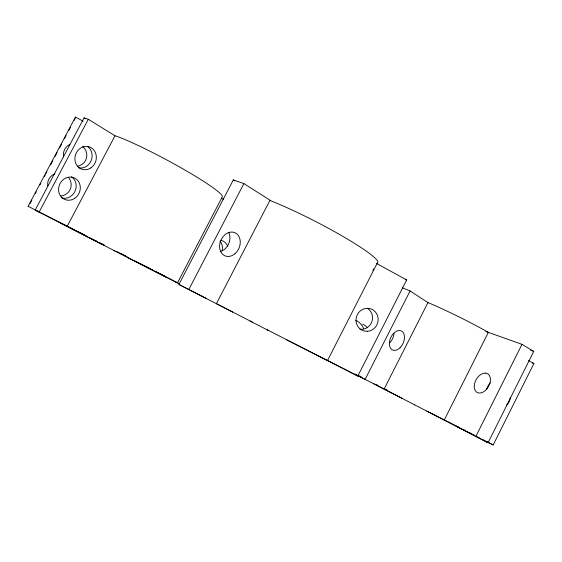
<?xml version="1.0" encoding="UTF-8"?>
<svg xmlns="http://www.w3.org/2000/svg" width="562" height="562" viewBox="0 0 562 562"><rect width="100%" height="100%" fill="white"/><g stroke="black" fill="none" stroke-linecap="round" stroke-linejoin="round"><path stroke-width="0.84" d="M75.463 118.006L75.477 117.051L83.141 121.209M475.824 436.484L521.986 344.337L533.752 351.369L488.062 442.737L414.672 404.886M483.046 439.751L493.183 444.949L533.9 363.488L528.526 360.565M444.247 420.067L488.364 332.374L521.986 344.337M410.077 290.933L427.949 302.595L384.085 389.108L354.875 374.137L365.096 379.434L410.077 290.933L402.406 287.863M252.668 322.307L178.892 284.449L233.314 179.924L243.887 183.598L271.291 201.02A73.179 8.016 27.3 0 1 339.209 234.284A73.179 8.016 27.3 0 1 377.924 261.808L327.491 360.551L327.021 360.228L357.811 376.013L406.677 279.96L376.47 263.416M372.88 270.441L373.681 268.882M269.858 200.515L216.412 303.663L232.647 312.065M188.776 289.585L243.887 183.598M113.693 250.441L177.459 282.918L222.32 196.77A66.414 6.273 28.2 0 0 185.179 170.188A66.414 6.273 28.2 0 0 119.39 137.269L115.013 135.765L88.318 119.277L84.075 117.872L35.181 210.076L39.108 212.12L88.318 119.277M35.181 210.076L67.131 226.423L115.013 135.765M74.472 229.907L28.1 206.31L75.477 117.051M30.137 203.402L31.774 200.325M35.448 193.405L36.263 191.867M39.937 184.94L40.752 183.402M44.433 176.475L45.248 174.937M46.063 173.398L46.878 171.86M50.552 164.933L52.596 161.09M55.048 156.475L57.092 152.625M59.537 148.01L61.581 144.16M64.44 138.779L66.07 135.702M68.929 130.314L70.566 127.237M74.24 120.31L75.055 118.772M359.842 329.184L362.019 329.346A11.345 10.84 -72.5 0 0 372.163 320.719A11.345 10.84 -72.5 0 0 367.436 308.341M405.139 279.714L406.677 279.96M532.305 363.01L533.9 363.488M485.849 331.58L488.364 332.374A62.375 5.62 26.4 0 0 429.375 303.171L427.949 302.595M530.528 350.21L533.752 351.369M28.1 206.31L28.5 206.486M327.491 360.551L286.269 339.631M469.207 432.775L456.168 426.165L488.062 442.737M151.333 269.648L165.797 276.933L160.346 274.038M78.273 231.839L82.073 233.771M85.333 235.499L59.143 222.229M82.818 234.157L86.569 236.068M89.182 237.459L96.495 241.189M150.595 269.268L127.806 257.621M358.493 375.507L361.605 377.095M376.407 384.654L377.966 385.455M384.197 388.637L387.316 390.225M178.892 284.449L206.437 298.478M373.892 383.825L402.638 398.634M294.6 343.803L357.811 376.013M94.809 240.276L96.369 241.077M100.268 243.072L104.167 245.067M63.113 224.329L102.01 244.379M100.169 243.072L103.949 245.004M179.636 283.901L161.73 274.678M463.531 429.677L465.069 430.464M474.293 435.199L468.912 432.438L470.991 433.632M477.581 436.948L479.147 437.749M426.839 411.089L459.674 427.703M267.14 329.746L293.821 343.41M121.062 253.729L122.586 254.516M116.622 251.495L122.495 254.509M123.352 254.902L127.082 256.82L123.261 254.902M135.28 261.042L136.777 261.808M114.781 250.947L67.131 226.423M249.999 321.007L268.39 330.463M385.455 389.817L414.707 404.851M137.521 262.187L150.567 268.91M145.27 266.226L153.496 270.484M155.772 271.601L160.985 274.291M158.062 272.851L159.587 273.645M486.601 441.514L493.183 444.949M175.723 281.969L177.459 282.918M221.344 198.119L223.585 199.412M84.075 117.872L85.55 118.786M233.314 179.924L234.754 180.852M219.96 241.246L221.077 242.714A10.545 9.772 -69 0 1 222.109 250.54M87.56 146.52A11.704 10.587 -72.4 0 1 91.135 160.711A11.704 10.587 -72.4 0 1 78.638 167.771M71.514 176.847A11.704 10.643 -65.4 0 1 74.886 191.537A11.704 10.643 -65.4 0 1 61.237 197.733M82.733 146.422A11.823 11.388 29.8 0 1 86.471 158.091A11.823 11.388 29.8 0 1 77.584 166.219M63.654 156.96A11.823 11.388 29.8 0 1 69.8 144.497M68.733 177.782A11.844 11.423 23.5 0 1 61.026 195.976M47.735 185.811A11.844 11.423 23.5 0 1 54.872 173.834M221.063 240.388A10.699 9.884 -69 0 1 225.545 242.861L227.139 244.955A10.699 9.884 -69 0 1 227.722 246.156M362.581 324.148A31.591 21.328 -62.4 0 1 367.155 327.379M355.746 320.291A31.802 21.272 -62.4 0 1 363.621 328.517M393.99 333.47A10.362 6.807 -65.4 0 1 389.691 342.82M510.254 397.72A9.765 8.943 -70 0 1 506.573 405.083M228.622 232.261A12.42 9.849 -66.8 0 1 220.332 251.544M486.601 389.269A10.65 7.158 -60.9 0 1 490.359 382.855M485.217 373.077L483.165 373.372A10.741 7.088 -60.9 0 0 474.461 384.113A10.741 7.088 -60.9 0 0 479.288 393.063L481.346 392.81A10.741 7.088 -60.9 0 0 490.183 382.012A10.741 7.088 -60.9 0 0 485.217 373.077M367.464 331.299L364.583 331.088A11.563 11.029 -72.5 0 1 356.069 318.963A11.563 11.029 -72.5 0 1 366.782 308.313L369.663 308.538A11.563 11.029 -72.5 0 1 378.114 320.649A11.563 11.029 -72.5 0 1 367.464 331.299M90.791 167.947A11.788 10.622 -72.3 0 0 91.192 147.729A11.788 10.622 -72.3 0 0 74.894 158.512A11.788 10.622 -72.3 0 0 90.791 167.947M74.725 198.337A11.788 10.671 -65.4 0 0 75.034 178.273A11.788 10.671 -65.4 0 0 58.574 189.324A11.788 10.671 -65.4 0 0 74.725 198.337M400.018 347.738A10.481 6.793 -65.4 0 0 401.338 330.955A10.481 6.793 -65.4 0 0 389.389 342.68A10.481 6.793 -65.4 0 0 400.018 347.738M234.916 253.757A12.589 9.877 -66.8 0 0 235.26 232.872A12.589 9.877 -66.8 0 0 219.573 246.163A12.589 9.877 -66.8 0 0 234.916 253.757"/></g></svg>
